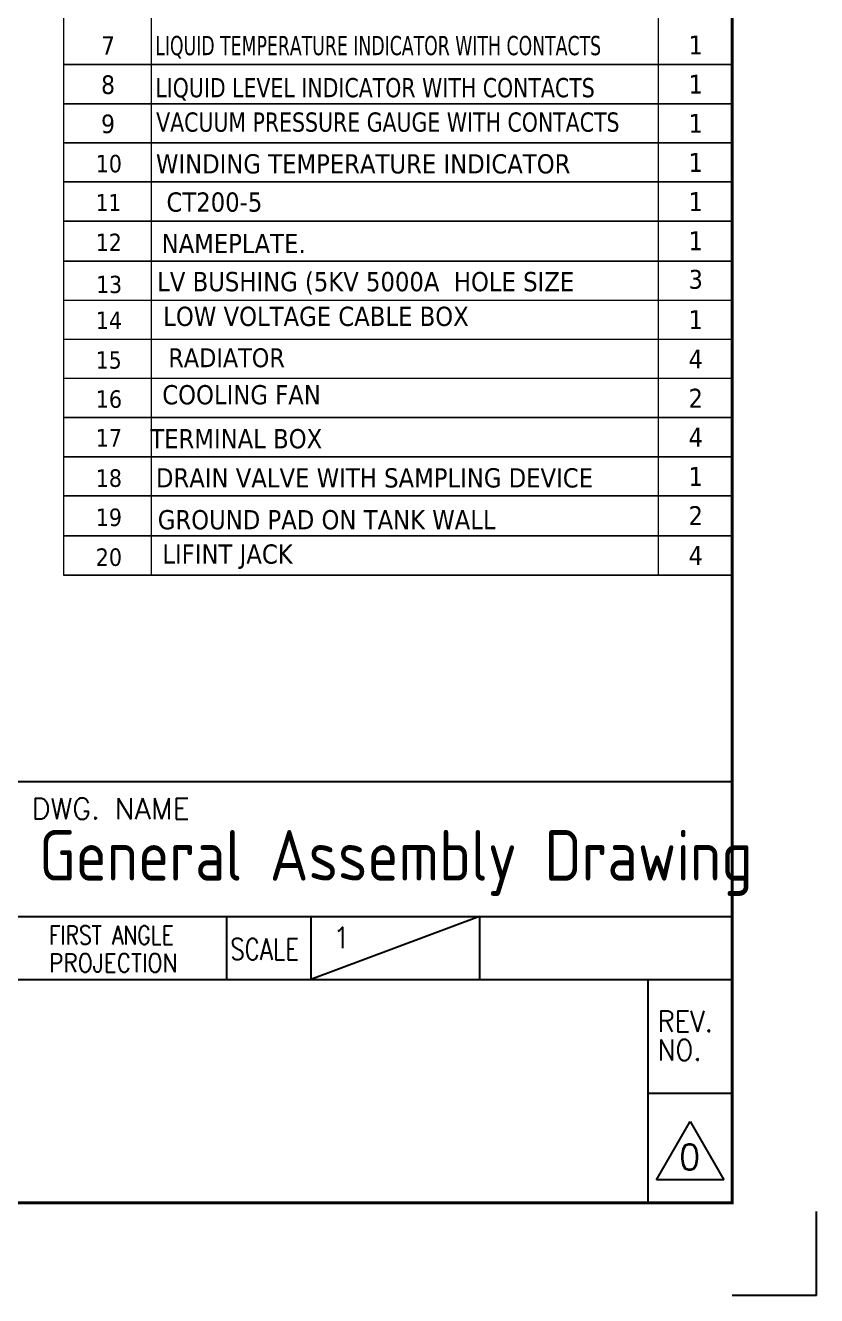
# Model space of a CAD drawing. Header units: millimetres. Extents: x 36873 to 51119, y -3533 to 6541.
# Drawn here: x 47936 to 51119, y -3533 to 1581 of the extents above; entities that cross this region are included whole.
import ezdxf

# ---------------------------------------------------------------- set-up
doc = ezdxf.new("R2010")
doc.units = ezdxf.units.MM
doc.header["$LTSCALE"] = 13
doc.layers.add('1', color=4, linetype='Continuous')
doc.layers.add('2', color=3, linetype='Continuous')
doc.layers.add('paper', color=254, linetype='Continuous', plot=False)
doc.layers.add('铁心', color=3, linetype='Continuous', lineweight=0)
doc.styles.add('ROMANS', font='romans.shx', dxfattribs={"bigfont": 'whgtxt.shx'})
doc.styles.get("Standard").update_dxf_attribs({"font": 'gbenor.shx', "bigfont": 'gbcbig.shx'})
doc.styles.add('Tahoma$001', font='tahoma.ttf', dxfattribs={"height": 2.159784})

msp = doc.modelspace()

# ---------------------------------------------------------------- linework, layer by layer
at = {"layer": '1', "const_width": 11.871}
msp.add_lwpolyline([(37755.09, -3159.479), (50779.53, -3159.479), (50779.53, 6201.837), (37755.09, 6201.837), (37755.09, -3159.479)], dxfattribs=at)
at = {"layer": '2'}
for p, q in [((45691.858, -1463.589), (50779.53, -1463.589)), ((45691.858, -2006.274), (50779.53, -2006.274)), ((48744.461, -2006.274), (48744.461, -2260.657)), ((49761.996, -2006.274), (49083.639, -2260.657)), ((49083.639, -2006.274), (49083.639, -2260.657)), ((49761.996, -2006.274), (49761.996, -2260.657)), ((47896.516, -2260.657), (50779.53, -2260.657)), ((50440.352, -2260.657), (50440.352, -3159.479)), ((50440.352, -2717.453), (50779.53, -2717.453)), ((50474.27, -3066.162), (50609.941, -2831.172)), ((50609.941, -2831.172), (50745.612, -3066.162)), ((50745.612, -3066.162), (50474.27, -3066.162))]:
    msp.add_line(p, q, dxfattribs=at)
at = {"layer": 'paper'}
for q in [(51118.708, -3193.397), (50779.53, -3532.575)]:
    msp.add_line((51118.708, -3532.575), q, dxfattribs=at)
at = {"layer": '铁心'}
msp.add_line((48089.33, 631.293), (48089.33, 474.165), dxfattribs=at)
for points in [[(48089.33, 950.785), (50779.53, 950.785), (50779.53, 2533.191)], [(48089.33, 2533.191), (48089.33, -631.62)], [(48440.903, 2533.191), (48440.903, -631.62)], [(50480.988, 2533.191), (50480.988, -631.62)], [(48089.33, 793.003), (50779.53, 793.003), (50779.53, 2375.409)], [(48089.33, 1580.605), (48089.33, 1423.477), (50779.53, 1423.477)], [(50779.53, 1423.477), (48089.33, 1423.477), (48089.33, 1423.477)], [(50779.53, 1423.477), (48089.33, 1423.477), (48089.33, 1423.477)], [(48089.33, 1422.823), (48089.33, 1265.695), (50779.53, 1265.695)], [(50779.53, 1265.695), (48089.33, 1265.695), (48089.33, 1265.695)], [(50779.53, 1265.695), (48089.33, 1265.695), (48089.33, 1265.695)], [(48089.33, 1265.695), (48089.33, 1108.568), (50779.53, 1108.568)], [(50779.53, 1108.568), (48089.33, 1108.568)], [(50779.53, 1108.568), (48089.33, 1108.568), (48089.33, 1108.568)], [(48089.33, 1107.913), (48089.33, 950.785), (50779.53, 950.785)], [(50779.53, 950.785), (48089.33, 950.785), (48089.33, 950.785)], [(48089.33, 950.131), (48089.33, 793.003), (50779.53, 793.003)], [(48089.33, -631.62), (50779.53, -631.62), (50779.53, 793.003)], [(50779.53, 793.003), (48089.33, 793.003), (48089.33, 793.003)], [(48089.33, 789.075), (48089.33, 631.947), (50779.53, 631.947)], [(50779.53, 631.947), (48089.33, 631.947), (48089.33, 631.947)], [(50779.53, 631.947), (48089.33, 631.947), (48089.33, 631.947)], [(48089.33, 631.947), (48089.33, 474.82), (50779.53, 474.82)], [(48089.33, 474.82), (48089.33, 317.692), (50779.53, 317.692)], [(50779.53, 159.255), (48089.33, 159.255), (48089.33, 159.255)], [(50779.53, 159.255), (48089.33, 159.255), (48089.33, 159.255)], [(48089.33, 159.255), (48089.33, 2.128), (50779.53, 2.128)], [(50779.53, 2.128), (48089.33, 2.128), (48089.33, 2.128)], [(50779.53, 2.128), (48089.33, 2.128), (48089.33, 2.128)], [(48089.33, 1.473), (48089.33, -155.654), (50779.53, -155.654)], [(50779.53, -155.654), (48089.33, -155.654), (48089.33, -155.654)], [(50779.53, -155.654), (48089.33, -155.654), (48089.33, -155.654)], [(48089.33, -156.309), (48089.33, -313.437), (50779.53, -313.437)], [(50779.53, -313.437), (48089.33, -313.437), (48089.33, -313.437)], [(50779.53, -313.437), (48089.33, -313.437), (48089.33, -313.437)], [(48089.33, -316.71), (48089.33, -473.838), (50779.53, -473.838)], [(50779.53, -473.838), (48089.33, -473.838), (48089.33, -473.838)], [(50779.53, -473.838), (48089.33, -473.838), (48089.33, -473.838)], [(48089.33, -474.492), (48089.33, -631.62), (50779.53, -631.62)], [(50779.53, -631.62), (48089.33, -631.62), (48089.33, -631.62)], [(50779.53, -631.62), (48089.33, -631.62), (48089.33, -631.62)], [(47790.419, -1463.589), (50779.53, -1463.589), (50779.53, -1638.902)]]:
    msp.add_lwpolyline(points, dxfattribs=at)

# ---------------------------------------------------------------- texts
at = {"layer": '1', "color": 4}
msp.add_text('General Assembly Drawing', height=203.50688, dxfattribs=at).set_placement((47990.447, -1862.009))
at = {"layer": '2', "style": 'ROMANS'}
for s, height, p in [('DWG. NAME', 84.7945, (47959.995, -1615.233)), ('1', 84.795, (49171.752, -2133.882))]:
    msp.add_text(s, height=height, dxfattribs=at).set_placement(p)
for s, height, width, p in [('FIRST ANGLE', 74.61919, 0.8, (48030.39, -2118.85)), ('SCALE', 84.7945, 0.8, (48759.452, -2180.335)), ('PROJECTION', 74.6192, 0.86, (48030.39, -2230.68)), ('REV.', 84.7945, 0.9, (50478.917, -2470.529)), ('NO.', 84.7945, 0.9, (50478.917, -2586.165))]:
    msp.add_text(s, height=height, dxfattribs=dict(at, width=width)).set_placement(p)
at = {"layer": '2', "color": 4, "style": 'ROMANS'}
msp.add_text('0', height=101.753, dxfattribs=at).set_placement((50564.381, -3025.457))
at = {"layer": '铁心', "style": 'Tahoma$001'}
for s, height, p in [('7', 74.798, (48239.911, 1462.759)), ('1', 76.109, (50604.071, 1464.069)), ('8', 74.798, (48239.911, 1304.977)), ('1', 76.109, (50604.071, 1306.287)), ('9', 74.798, (48239.911, 1147.195)), ('1', 76.109, (50604.071, 1148.504)), ('10', 70.3062, (48218.306, 989.413)), ('WINDING TEMPERATURE INDICATOR', 77.55865, (48460.705, 984.917)), ('1', 76.109, (50604.071, 991.377)), ('11', 68.2588, (48218.306, 833.594)), ('1', 76.109, (50604.071, 833.594)), ('12', 70.0159, (48218.306, 672.539)), ('NAMEPLATE.', 77.5586, (48483.675, 664.211)), ('1', 76.109, (50604.071, 675.812)), ('13', 69.4588, (48220.249, 503.49)), ('LV BUSHING (5KV 5000A  HOLE SIZE ', 77.55865, (48465.595, 510.718)), ('3', 76.109, (50604.071, 520.64)), ('14', 70.804, (48218.306, 358.284)), ('LOW VOLTAGE CABLE BOX', 77.55865, (48490.123, 370.975)), ('1', 76.109, (50604.071, 358.284)), ('15', 69.6657, (48218.306, 199.192)), ('4', 76.109, (50604.071, 199.847)), ('16', 70.62, (48218.306, 41.41)), ('2', 76.109, (50604.071, 42.064)), ('17', 70.5182, (48218.306, -114.408)), ('TERMINAL BOX', 77.55865, (48437.829, -121.619)), ('4', 76.109, (50604.071, -115.063)), ('DRAIN VALVE WITH SAMPLING DEVICE', 77.55865, (48460.705, -279.305)), ('1', 76.109, (50604.071, -272.845)), ('18', 70.495, (48218.306, -276.774)), ('2', 76.109, (50604.071, -430.628)), ('19', 70.495, (48218.306, -434.556)), ('GROUND PAD ON TANK WALL', 77.55865, (48468.028, -447.809)), ('20', 70.495, (48218.306, -594.957)), ('4', 76.109, (50604.071, -591.029))]:
    msp.add_text(s, height=height, dxfattribs=at).set_placement(p)
for s, width, p in [('LIQUID TEMPERATURE INDICATOR WITH CONTACTS', 0.76, (48457.793, 1461.026)), ('LIQUID LEVEL INDICATOR WITH CONTACTS', 0.9, (48458.079, 1291.579)), ('VACUUM PRESSURE GAUGE WITH CONTACTS', 0.9, (48461.463, 1153.018))]:
    msp.add_text(s, height=77.55865, dxfattribs=dict(at, width=width)).set_placement(p)
at = {"layer": '铁心', "attachment_point": 1, "style": 'Tahoma$001'}
for s, insert, char_height, width in [('CT200-5', (48503.066, 908.614), 77.5586, 177.35883), ('RADIATOR', (48510.622, 280.982), 76.1088, 224.32344), ('COOLING FAN', (48486.103, 132.938), 77.55865, 1877.74724), ('LIFINT JACK', (48486.311, -508.421), 77.55865, 786.40745)]:
    msp.add_mtext(s, dxfattribs=dict(at, insert=insert, char_height=char_height, width=width))

doc.saveas('drawing.dxf')
